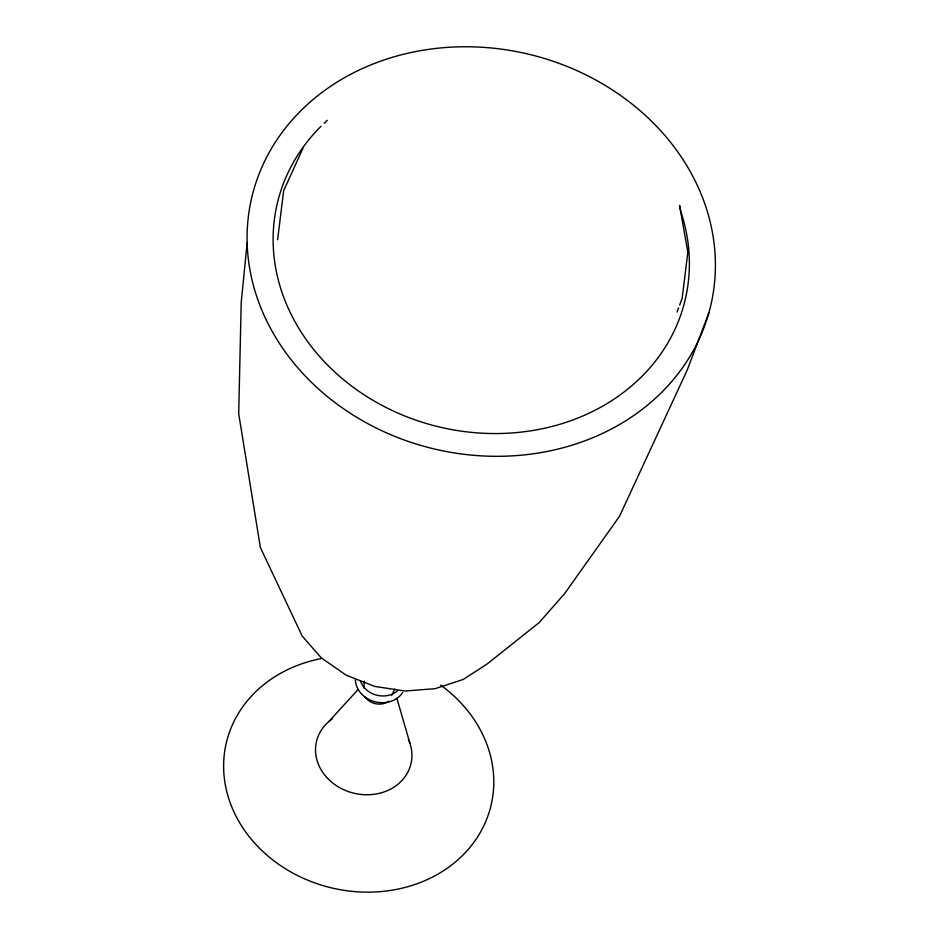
<?xml version="1.0" encoding="UTF-8"?>
<svg xmlns="http://www.w3.org/2000/svg" width="939" height="939" viewBox="0 0 939 939"><rect width="100%" height="100%" fill="white"/><g stroke="black" fill="none" stroke-linecap="round" stroke-linejoin="round"><path stroke-width="1.41" d="M364.05 688.24L364.097 681.115M247.145 242.814L241.206 302.452L238.706 413.676L260.361 547.484L302.205 636.09L321.396 657.969L346.092 675.129L374.602 686.397L404.991 691.022L435.191 688.663L463.138 679.496L486.93 664.143L539.103 622.663L564.574 593.683L619.47 516.368L687.172 370.166L708.839 312.922A235.771 202.941 13.2 0 0 415.179 51.657A235.771 202.941 13.2 0 0 319.718 390.037A235.771 202.941 13.2 0 0 708.839 312.922M277.627 239.727L283.637 190.781L302.921 148.35M677.113 311.948L678.627 307.851M679.636 305.105L682.148 298.262L687.853 252.168L679.578 205.547L680.928 211.968A209.561 180.37 13.2 0 1 439.264 426.963A209.561 180.37 13.2 0 1 321.009 126.284M391.575 695.611L394.732 689.109M328.826 721.575L358.052 689.543M396.915 698.428L409.967 743.453M324.119 123.267A209.561 180.37 13.2 0 1 327.312 120.321M440.696 685.141A136.014 117.07 13.2 0 1 446.518 868.716A136.014 117.07 13.2 0 1 239.95 823.268A136.014 117.07 13.2 0 1 320.586 658.72M397.42 690.904A22.113 19.038 13.2 0 1 360.447 680.928M402.737 692.466A25.388 21.855 13.2 0 1 374.673 701.679A25.388 21.855 13.2 0 1 355.4 679.707M388.899 701.233A16.045 13.803 13.2 0 1 364.766 696.644M408.418 739.474A48.535 41.774 13.2 0 1 386.539 791.002A48.535 41.774 13.2 0 1 324.002 774.135A48.535 41.774 13.2 0 1 332.242 718.934"/></g></svg>
